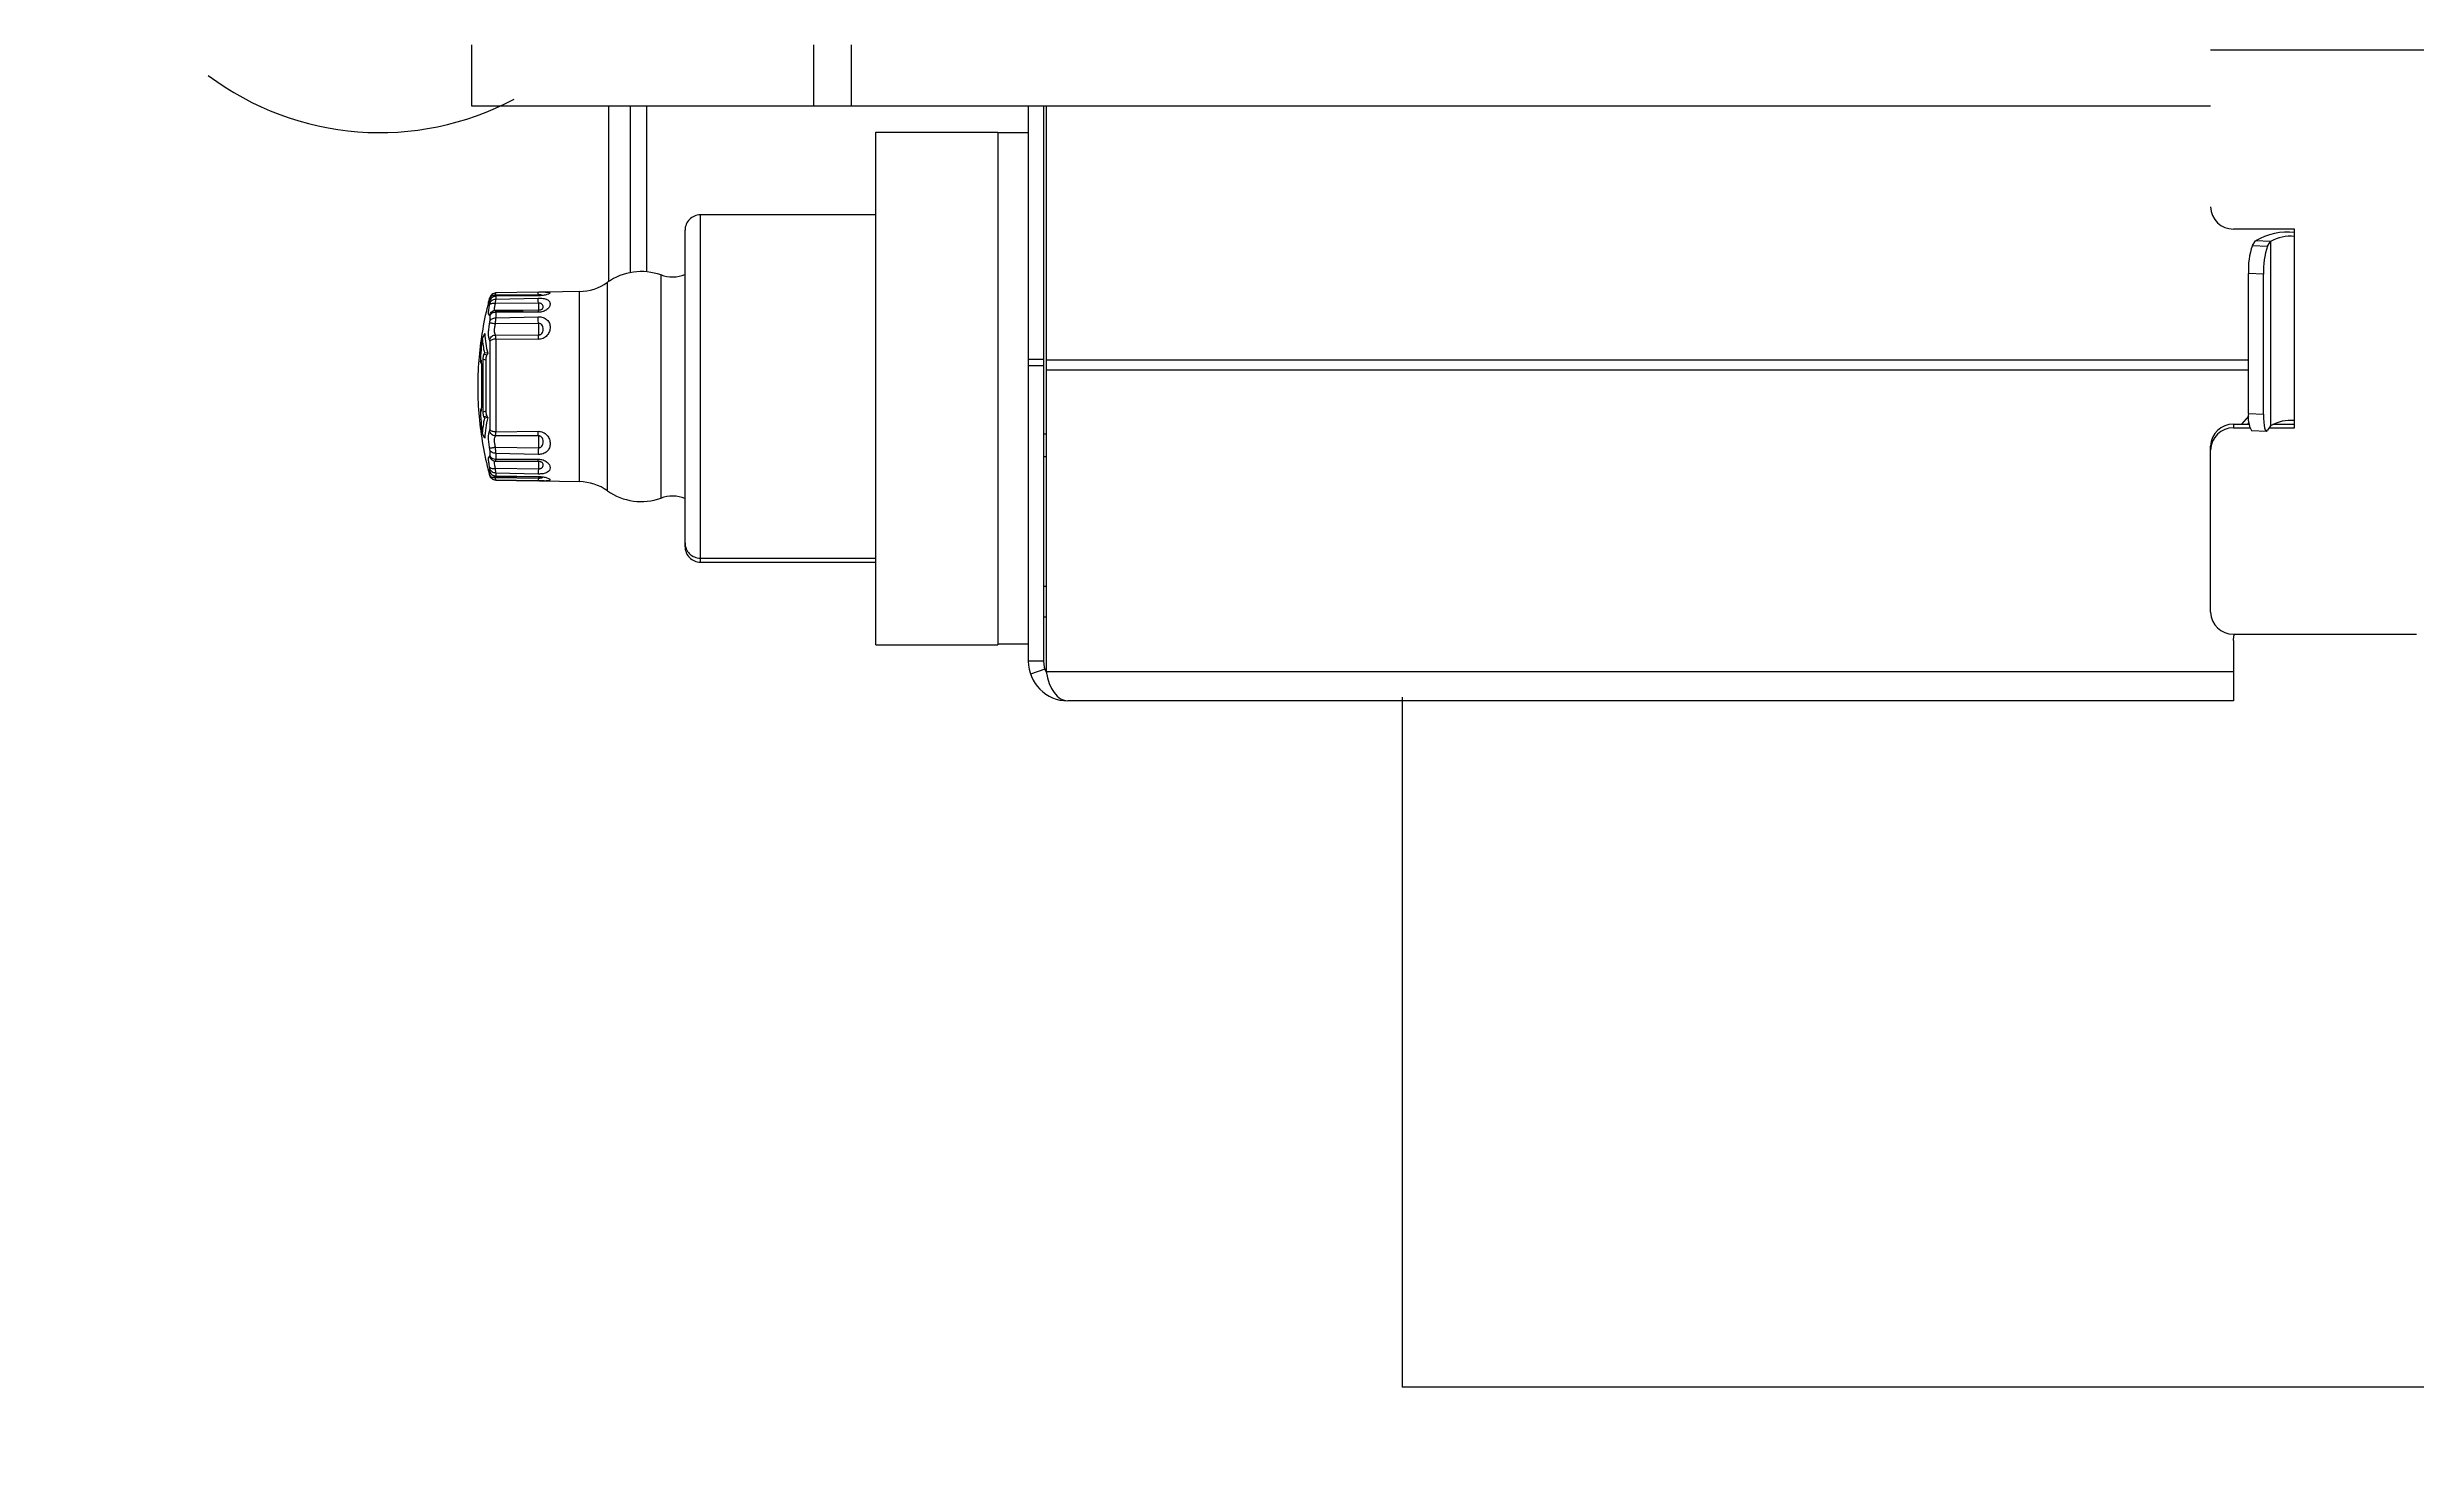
# Model space of a CAD drawing. Header units: inches. Extents: x -955375 to 106222, y -96450 to 64845.
# Drawn here: x 8851.3 to 9161.9, y 26731.9 to 26916.3 of the extents above; entities that cross this region are included whole.
import ezdxf

# ---------------------------------------------------------------- set-up
doc = ezdxf.new("R2010")
doc.units = ezdxf.units.IN
doc.header["$MEASUREMENT"] = 0
doc.linetypes.add('CONTINUA', pattern=[0])
doc.layers.add('ACHUTECH', color=24, linetype='Continuous', lineweight=18)
doc.layers.add('DIBUJO', color=2, linetype='Continuous')
doc.layers.add('P-EQUIPO NUEVO', color=134, linetype='Continuous')
doc.styles.get("Standard").update_dxf_attribs({"font": 'isocp2.shx'})
doc.dimstyles.new('SUPERPEQUEÑA', dxfattribs={"dimtxt": 0.1, "dimasz": 0.05, "dimexe": 0.1, "dimexo": 0.15, "dimgap": 0.05, "dimtad": 1, "dimzin": 0, "dimdsep": 46, "dimtxsty": 'Standard', "dimblk1": 'CRUZZ', "dimblk2": 'CRUZZ', "dimsah": 1, "dimcen": 0.03, "dimse1": 1, "dimse2": 1, "dimclrd": 109, "dimclre": 4, "dimclrt": 173, "dimadec": 0, "dimazin": 0, "dimtfac": 1, "dimtix": 1, "dimtmove": 1, "dimatfit": 3, "dimldrblk": 'CRUZZ', "dimfxl": 1, "dimtolj": 1, "dimtzin": 0, "dimlwd": -1, "dimarcsym": 0})

# ---------------------------------------------------------------- blocks, each defined once
blk = doc.blocks.new('CRUZ')
at = {"layer": 'DIBUJO', "color": 7, "lineweight": -3}
for p, q in [((-0.22, 0), (0.22, 0)), ((0, 0.22), (0, -0.22))]:
    blk.add_line(p, q, dxfattribs=at)
at = {"layer": 'DIBUJO', "color": 7, "lineweight": -3, "const_width": 0.05}
blk.add_lwpolyline([(-0.03, 0, 1), (0.03, 0, 1)], format="xyb", close=True, dxfattribs=at)
blk = doc.blocks.new('CRUZZ')
at = {"layer": 'DIBUJO', "color": 3, "xscale": 10, "yscale": 10, "zscale": 10}
blk.add_blockref('CRUZ', (0, 0), dxfattribs=at)
blk = doc.blocks.new('*D185')
at = {"layer": 'ACHUTECH', "color": 7, "ltscale": 500, "transparency": 16777216}
blk.add_line((5118.65, 54499.15), (5118.65, 25409.93), dxfattribs=at)
at = {"layer": 'Defpoints', "color": 0, "linetype": 'CONTINUA', "ltscale": 500, "transparency": 16777216}
for p in [(26169.23, 54499.2), (5118.65, 25409.88), (6592.24, 25409.88)]:
    blk.add_point(p, dxfattribs=at)
at = {"layer": 'ACHUTECH', "color": 7, "linetype": 'CONTINUA', "ltscale": 500, "transparency": 16777216, "xscale": 0.05, "yscale": 0.05, "zscale": 0.05}
for p, rotation in [((5118.65, 54499.2), 90), ((5118.65, 25409.88), 270)]:
    blk.add_blockref('CRUZZ', p, dxfattribs=dict(at, rotation=rotation))
at = {"layer": 'ACHUTECH', "color": 7, "linetype": 'CONTINUA', "lineweight": 13, "ltscale": 500, "transparency": 16777216, "insert": (5118.56, 39954.54), "char_height": 0.15, "attachment_point": 5, "rotation": 90}
blk.add_mtext('\\A1;29089.32', dxfattribs=at)
blk = doc.blocks.new('*D201')
at = {"layer": 'ACHUTECH', "color": 7, "ltscale": 500, "transparency": 16777216}
blk.add_line((4340.12, 59153.03), (4340.12, 15437.33), dxfattribs=at)
at = {"layer": 'Defpoints', "color": 0, "linetype": 'CONTINUA', "ltscale": 500, "transparency": 16777216}
for p in [(21639.15, 59153.08), (4340.12, 15437.28), (6285.39, 15437.28)]:
    blk.add_point(p, dxfattribs=at)
at = {"layer": 'ACHUTECH', "color": 7, "linetype": 'CONTINUA', "ltscale": 500, "transparency": 16777216, "xscale": 0.05, "yscale": 0.05, "zscale": 0.05}
for p, rotation in [((4340.12, 59153.08), 90), ((4340.12, 15437.28), 270)]:
    blk.add_blockref('CRUZZ', p, dxfattribs=dict(at, rotation=rotation))
at = {"layer": 'ACHUTECH', "color": 7, "linetype": 'CONTINUA', "lineweight": 13, "ltscale": 500, "transparency": 16777216, "insert": (4340.02, 37295.18), "char_height": 0.15, "attachment_point": 5, "rotation": 90}
blk.add_mtext('\\A1;43715.81', dxfattribs=at)
blk = doc.blocks.new('termoformadora 2')
for p, q in [((139977.17, -8712.86), (140246.17, -8712.86)), ((140246.17, -8803.36), (140246.17, -8712.86)), ((140137.17, -8810.78), (140137.17, -8802.86)), ((140137.17, -8802.86), (140289.97, -8802.86)), ((140292.82, -8806.72), (140137.17, -8806.72)), ((140292.82, -8880.86), (140292.82, -8806.72)), ((140293, -8807.02), (140294.89, -8806.37)), ((140293.17, -8880.86), (140293.17, -8808.06)), ((140293.17, -8808.06), (140295.17, -8808.06)), ((140295.17, -8880.86), (140295.17, -8808.06)), ((140137.11, -8811.34), (140137.05, -8811.59)), ((140137.17, -8810.78), (140137.11, -8811.34)), ((140295.17, -8810.28), (140299.17, -8810.28)), ((140299.17, -8877.43), (140299.17, -8810.19)), ((140315.17, -8810.19), (140299.17, -8810.19)), ((140315.17, -8810.19), (140315.17, -8877.43)), ((140137.17, -8811.59), (140113.17, -8811.59)), ((140140.17, -8814.49), (140140.17, -8836.26)), ((140293.17, -8813.86), (140292.82, -8813.86)), ((140292.82, -8817.86), (140293.17, -8817.86)), ((140338.17, -8821.05), (140315.17, -8821.05)), ((140338.17, -8821.57), (140315.17, -8821.57)), ((140338.17, -8866.57), (140338.17, -8821.05)), ((140340.17, -8823.05), (140340.17, -8864.57)), ((140340.18, -8829.39), (140340.17, -8829.4)), ((140340.18, -8858.74), (140340.18, -8829.39)), ((140343.32, -8858.7), (140343.32, -8829.44)), ((140350.34, -8830.4), (140350.34, -8857.74)), ((140359.25, -8831.69), (140354.02, -8831.6)), ((140354.02, -8831.6), (140354.02, -8856.53)), ((140359.39, -8832.24), (140359.39, -8832.07)), ((140365.01, -8832.13), (140359.39, -8832.07)), ((140359.41, -8831.7), (140359.55, -8831.7)), ((140365.02, -8832.29), (140359.41, -8832.23)), ((140359.41, -8832.23), (140359.41, -8832.28)), ((140364.99, -8832.34), (140359.41, -8832.28)), ((140359.41, -8832.6), (140364.99, -8832.73)), ((140364.99, -8831.79), (140359.55, -8831.7)), ((140359.55, -8831.7), (140364.99, -8831.79)), ((140364.99, -8832.73), (140364.99, -8832.34)), ((140365.01, -8832.13), (140365.07, -8832.29)), ((140365.71, -8832.77), (140365.78, -8832.93)), ((140365.75, -8833.27), (140365.75, -8832.9)), ((140292.82, -8834.86), (140293.17, -8834.86)), ((140359.39, -8834.28), (140359.39, -8833.27)), ((140365.01, -8833.35), (140359.39, -8833.27)), ((140359.39, -8837.61), (140359.39, -8836.05)), ((140365.01, -8836.13), (140359.39, -8836.05)), ((140365.02, -8834.3), (140359.4, -8834.28)), ((140364.99, -8834.55), (140359.41, -8834.55)), ((140359.41, -8835.17), (140364.99, -8835.31)), ((140364.99, -8835.31), (140364.99, -8834.55)), ((140365.75, -8835.73), (140365.75, -8835.01)), ((140132.51, -8838.64), (140129.17, -8838.64)), ((140129.17, -8838.64), (140129.17, -8864.72)), ((140132.01, -8839.15), (140129.17, -8839.15)), ((140132.32, -8838.92), (140132.72, -8838.33)), ((140132.32, -8863.07), (140132.32, -8838.92)), ((140132.82, -8838.23), (140132.72, -8838.33)), ((140132.92, -8838.26), (140132.82, -8838.23)), ((140134.83, -8838.32), (140132.86, -8838.23)), ((140133.01, -8838.39), (140132.92, -8838.26)), ((140133.09, -8838.64), (140133.01, -8838.39)), ((140133.16, -8838.98), (140133.09, -8838.64)), ((140133.2, -8839.41), (140133.16, -8838.98)), ((140137.17, -8838.64), (140135.04, -8838.64)), ((140137.17, -8839.15), (140135.14, -8839.15)), ((140135.29, -8839.15), (140135.15, -8839.29)), ((140135.21, -8840.17), (140136.11, -8839.15)), ((140137.17, -8839.15), (140137.17, -8838.64)), ((140293.17, -8837.86), (140292.82, -8837.86)), ((140359.39, -8837.61), (140365.01, -8837.59)), ((140364.99, -8838.15), (140359.41, -8838.2)), ((140364.99, -8850.3), (140364.99, -8838.15)), ((140365.75, -8850), (140365.75, -8838.43)), ((140366.41, -8837.29), (140366.75, -8837.94)), ((140133.23, -8839.91), (140133.2, -8839.41)), ((140133.24, -8840.46), (140133.23, -8839.91)), ((140133.24, -8840.46), (140133.24, -8858.81)), ((140135.21, -8840.55), (140133.24, -8840.46)), ((140135.21, -8840.55), (140135.21, -8858.9)), ((140366.03, -8839.99), (140366.47, -8839.93)), ((140366.17, -8840.22), (140366.54, -8840.06)), ((140366.66, -8840.72), (140366.29, -8840.87)), ((140366.29, -8847.53), (140366.29, -8840.87)), ((140366.66, -8847.66), (140366.66, -8840.72)), ((140366.84, -8841.28), (140367, -8841)), ((140366.84, -8847.1), (140366.84, -8841.27)), ((140366.85, -8841.05), (140366.95, -8840.89)), ((140135.21, -8846.2), (140292.82, -8846.2)), ((140292.82, -8847.55), (140135.21, -8847.55)), ((140293.17, -8846.77), (140295.17, -8846.77)), ((140293.17, -8847.6), (140295.17, -8847.6)), ((140366.03, -8848.43), (140366.47, -8848.47)), ((140366.17, -8848.18), (140366.54, -8848.33)), ((140366.29, -8847.53), (140366.66, -8847.66)), ((140366.84, -8847.05), (140367, -8847.34)), ((140366.85, -8847.29), (140366.95, -8847.46)), ((140365.01, -8850.84), (140359.39, -8850.82)), ((140359.39, -8852.35), (140359.39, -8850.82)), ((140359.41, -8850.25), (140364.99, -8850.3)), ((140366.41, -8851.02), (140366.75, -8850.38)), ((140359.39, -8852.35), (140365.01, -8852.27)), ((140359.39, -8855.01), (140359.39, -8854.06)), ((140359.4, -8854.06), (140365.02, -8854.04)), ((140364.99, -8853.07), (140359.41, -8853.22)), ((140359.41, -8853.82), (140364.99, -8853.81)), ((140365.01, -8854.05), (140361.4, -8854.05)), ((140364.99, -8853.81), (140364.99, -8853.07)), ((140365.12, -8854.03), (140365.01, -8854.05)), ((140365.75, -8853.34), (140365.75, -8852.64)), ((140350.17, -8857.85), (140350.17, -8880.86)), ((140354.02, -8856.53), (140358.47, -8856.46)), ((140359.39, -8855.01), (140365.01, -8854.94)), ((140359.39, -8856.08), (140359.39, -8855.98)), ((140359.39, -8856.08), (140365.01, -8856.03)), ((140364.99, -8855.54), (140359.41, -8855.67)), ((140359.41, -8855.96), (140364.99, -8855.9)), ((140359.41, -8856), (140365.02, -8855.94)), ((140359.41, -8856), (140359.41, -8855.96)), ((140359.41, -8856.43), (140365.03, -8856.34)), ((140364.99, -8855.9), (140364.99, -8855.54)), ((140365.78, -8855.3), (140365.71, -8855.45)), ((140365.75, -8855.33), (140365.75, -8854.99)), ((140133.24, -8858.81), (140135.21, -8858.9)), ((140340.17, -8858.74), (140340.18, -8858.74)), ((140345.22, -8880.86), (140345.22, -8859.11)), ((140347.34, -8880.86), (140347.34, -8859.01)), ((140132.72, -8862.48), (140132.32, -8863.07)), ((140132.32, -8863.07), (140134.29, -8863.16)), ((140134.69, -8862.57), (140132.72, -8862.48)), ((140134.69, -8862.57), (140134.29, -8863.16)), ((140129.17, -8864.72), (140137.17, -8864.72)), ((140315.17, -8866.57), (140338.17, -8866.57)), ((140295.17, -8877.34), (140299.17, -8877.34)), ((140315.17, -8877.43), (140299.17, -8877.43)), ((140368.17, -8880.86), (140140.17, -8880.86)), ((140318.38, -8888.86), (140318.38, -8880.86)), ((140323.28, -8880.86), (140323.28, -8888.86)), ((140368.17, -8888.86), (140368.17, -8880.86)), ((140140.17, -8888.2), (140110.17, -8888.2))]:
    blk.add_line(p, q)
for centre, radius, start, end in [((140289.97, -8808.06), 5.2, 0, 90), ((140289.97, -8808.06), 3.2, 0, 28.2371), ((140137.22, -8814.54), 2.95, 1.0108, 90.9753), ((140338.17, -8823.05), 2, 0.0026, 90.003), ((140338.17, -8823.57), 2, 0.0017, 90.0047), ((140341.81, -8825.2), 4.5, 248.75, 289.5869), ((140345.9, -8836.69), 7.7, 54.8272, 109.5869), ((140354.14, -8825), 6.6, 234.8272, 269), ((140137.22, -8835.69), 2.95, 269.0246, 358.9898), ((140137.22, -8836.2), 2.95, 269.0246, 358.9898), ((140129.74, -8834.65), 4.98, 263.3714, 301.1347), ((140131.56, -8840.03), 3.69, 351.8914, 27.6393), ((140352.39, -8836.69), 14.04, 346.3962, 357.5591), ((140352.64, -8836.93), 14.15, 347.756, 355.9302), ((140324.94, -8842.83), 42.1, 2.4923, 6.6729), ((140356.98, -8845.54), 10.61, 30.0778, 31.5434), ((140357.5, -8845.11), 10.35, 29.1754, 29.9885), ((140358.29, -8844.69), 9.46, 22.9564, 23.7014), ((140356.14, -8842.74), 11.41, 330.0448, 331.4743), ((140353.54, -8851.59), 12.89, 2.5574, 14.2028), ((140357, -8843.34), 10.77, 331.539, 332.359), ((140353.8, -8851.35), 12.99, 4.2569, 12.784), ((140325.41, -8845.52), 41.63, 353.2902, 357.4939), ((140357.52, -8843.57), 10.2, 337.5982, 338.3276), ((140345.9, -8851.44), 7.7, 250.4131, 305.1728), ((140354.14, -8863.13), 6.6, 91, 125.1728), ((140123.76, -8859.33), 9.5, 340.6719, 3.1373), ((140125.73, -8859.42), 9.5, 340.6717, 3.1374), ((140341.81, -8862.94), 4.5, 70.4131, 111.25), ((140129.74, -8858.8), 4.98, 263.3714, 301.1347), ((140130.1, -8856.23), 8.1, 263.371, 301.1351), ((140137.22, -8867.67), 2.95, 1.0108, 90.9753), ((140338.17, -8864.57), 2, 270, 0), ((140380.17, -8914.86), 37.5, 53.1301, 117.9931)]:
    blk.add_arc(centre, radius, start, end)
blk.add_ellipse((140289.97, -8808.06), major_axis=(0, 5.2), ratio=0.566704, start_param=4.974188, end_param=6.283185)
for points, knots in [([(140359.41, -8832.28), (140359.31, -8832.28), (140359.09, -8832.27), (140358.77, -8832.23), (140358.5, -8832.17), (140358.18, -8832.08), (140357.92, -8831.94), (140357.82, -8831.81), (140357.92, -8831.72), (140358.18, -8831.69), (140358.5, -8831.68), (140358.78, -8831.69), (140359.09, -8831.69), (140359.31, -8831.69), (140359.41, -8831.7)], [0, 0, 0, 0, 0.059505, 0.119582, 0.179356, 0.24097, 0.369057, 0.499537, 0.631372, 0.757878, 0.820633, 0.881417, 0.940949, 1, 1, 1, 1]), ([(140359.41, -8834.55), (140359.31, -8834.54), (140359.09, -8834.53), (140358.78, -8834.45), (140358.49, -8834.33), (140358.18, -8834.12), (140357.92, -8833.8), (140357.82, -8833.42), (140357.92, -8833.07), (140358.18, -8832.84), (140358.5, -8832.71), (140358.78, -8832.64), (140359.09, -8832.6), (140359.31, -8832.6), (140359.41, -8832.6)], [0, 0, 0, 0, 0.059199, 0.119281, 0.179714, 0.242692, 0.370044, 0.500248, 0.63044, 0.75782, 0.820765, 0.881136, 0.940929, 1, 1, 1, 1]), ([(140359.41, -8832.23), (140359.34, -8832.23), (140359.21, -8832.23), (140359.05, -8832.22), (140358.92, -8832.21), (140358.81, -8832.21), (140358.79, -8832.22), (140358.78, -8832.23)], [0, 0, 0, 0, 0.190109, 0.373978, 0.552218, 0.728317, 1, 1, 1, 1]), ([(140359.39, -8832.07), (140359.35, -8832.07), (140359.26, -8832.07), (140359.14, -8832.08), (140359.02, -8832.09), (140358.89, -8832.12), (140358.81, -8832.18), (140358.79, -8832.21), (140358.79, -8832.22)], [0, 0, 0, 0, 0.1179, 0.238752, 0.365836, 0.502733, 0.815527, 1, 1, 1, 1]), ([(140359.39, -8832.07), (140359.4, -8831.95), (140359.41, -8831.74), (140359.41, -8831.71), (140359.41, -8831.7)], [0, 0, 0, 0, 0.559227, 1, 1, 1, 1]), ([(140359.39, -8833.27), (140359.4, -8833.11), (140359.41, -8832.82), (140359.41, -8832.67), (140359.41, -8832.6)], [0, 0, 0, 0, 0.559236, 1, 1, 1, 1]), ([(140364.99, -8831.79), (140365.08, -8831.8), (140365.25, -8831.82), (140365.48, -8831.95), (140365.66, -8832.14), (140365.72, -8832.3), (140365.75, -8832.38)], [0, 0, 0, 0, 0.250003, 0.500005, 0.750006, 1, 1, 1, 1]), ([(140364.99, -8831.79), (140364.99, -8831.8), (140364.99, -8831.81), (140364.99, -8831.88), (140365, -8831.98), (140365.01, -8832.08), (140365.01, -8832.13)], [0, 0, 0, 0, 0.250851, 0.502147, 0.752452, 1, 1, 1, 1]), ([(140365.72, -8832.77), (140365.68, -8832.7), (140365.6, -8832.57), (140365.42, -8832.42), (140365.21, -8832.32), (140365.07, -8832.3), (140364.99, -8832.29)], [0, 0, 0, 0, 0.246028, 0.493637, 0.745067, 1, 1, 1, 1]), ([(140364.99, -8832.29), (140364.99, -8832.29), (140364.99, -8832.29), (140364.99, -8832.32), (140364.99, -8832.34)], [0, 0, 0, 0, 0.438822, 1, 1, 1, 1]), ([(140365.75, -8832.9), (140365.72, -8832.83), (140365.66, -8832.67), (140365.48, -8832.49), (140365.25, -8832.37), (140365.08, -8832.35), (140364.99, -8832.34)], [0, 0, 0, 0, 0.249998, 0.5, 0.749996, 1, 1, 1, 1]), ([(140364.99, -8832.73), (140364.99, -8832.76), (140364.99, -8832.83), (140364.99, -8832.98), (140365, -8833.15), (140365.01, -8833.28), (140365.01, -8833.35)], [0, 0, 0, 0, 0.250855, 0.502145, 0.752468, 1, 1, 1, 1]), ([(140364.99, -8832.73), (140365.08, -8832.74), (140365.25, -8832.76), (140365.48, -8832.87), (140365.66, -8833.05), (140365.72, -8833.2), (140365.75, -8833.27)], [0, 0, 0, 0, 0.249998, 0.499994, 0.749997, 1, 1, 1, 1]), ([(140365.78, -8832.49), (140365.75, -8832.43), (140365.69, -8832.29), (140365.48, -8832.17), (140365.25, -8832.12), (140365.09, -8832.12), (140365.01, -8832.13)], [0, 0, 0, 0, 0.279835, 0.559323, 0.779628, 1, 1, 1, 1]), ([(140365.75, -8832.38), (140365.75, -8832.39), (140365.75, -8832.4), (140365.77, -8832.46), (140365.78, -8832.49)], [0, 0, 0, 0, 0.499593, 1, 1, 1, 1]), ([(140365.78, -8832.93), (140365.77, -8832.91), (140365.75, -8832.87), (140365.75, -8832.89), (140365.75, -8832.9)], [0, 0, 0, 0, 0.500403, 1, 1, 1, 1]), ([(140365.76, -8855.67), (140365.81, -8855.49), (140366.22, -8854.16), (140366.72, -8851.59), (140367.23, -8847.96), (140367.39, -8844.28), (140367.26, -8840.56), (140366.78, -8836.85), (140366.3, -8834.26), (140365.89, -8832.93), (140365.85, -8832.81)], [0, 0, 0, 0, 0.023586, 0.180659, 0.338858, 0.49818, 0.658643, 0.820277, 0.983134, 1, 1, 1, 1]), ([(140365.78, -8832.49), (140365.82, -8832.65), (140365.9, -8832.96), (140365.93, -8833.18), (140365.9, -8833.19), (140365.82, -8833.01), (140365.78, -8832.93)], [0, 0, 0, 0, 0.249544, 0.499237, 0.749945, 1, 1, 1, 1]), ([(140359.41, -8838.2), (140359.31, -8838.19), (140359.09, -8838.18), (140358.78, -8838.07), (140358.49, -8837.91), (140358.18, -8837.62), (140357.92, -8837.15), (140357.82, -8836.57), (140357.92, -8836.02), (140358.18, -8835.62), (140358.5, -8835.38), (140358.78, -8835.26), (140359.09, -8835.18), (140359.31, -8835.17), (140359.41, -8835.17)], [0, 0, 0, 0, 0.059198, 0.119282, 0.179714, 0.24269, 0.370045, 0.500251, 0.630441, 0.75782, 0.820765, 0.881136, 0.940929, 1, 1, 1, 1]), ([(140359.39, -8833.27), (140359.35, -8833.27), (140359.26, -8833.28), (140359.14, -8833.3), (140359.02, -8833.35), (140358.89, -8833.44), (140358.79, -8833.6), (140358.75, -8833.81), (140358.79, -8833.93), (140358.81, -8833.99)], [0, 0, 0, 0, 0.07742, 0.156745, 0.239976, 0.329632, 0.53522, 0.773392, 1, 1, 1, 1]), ([(140359.39, -8836.05), (140359.35, -8836.05), (140359.26, -8836.05), (140359.14, -8836.09), (140359.02, -8836.16), (140358.89, -8836.3), (140358.79, -8836.54), (140358.76, -8836.85), (140358.79, -8837.15), (140358.89, -8837.36), (140359.02, -8837.49), (140359.14, -8837.56), (140359.26, -8837.6), (140359.35, -8837.61), (140359.39, -8837.61)], [0, 0, 0, 0, 0.050035, 0.101303, 0.15509, 0.213034, 0.345893, 0.499819, 0.653638, 0.786436, 0.844425, 0.898348, 0.94984, 1, 1, 1, 1]), ([(140358.81, -8833.99), (140358.81, -8833.99), (140358.82, -8834.05), (140358.88, -8834.1), (140358.93, -8834.15)], [0, 0, 0, 0, 0.052539, 1, 1, 1, 1]), ([(140359.4, -8834.28), (140359.35, -8834.28), (140359.24, -8834.27), (140359.11, -8834.23), (140359.01, -8834.2), (140358.98, -8834.17), (140358.96, -8834.16)], [0, 0, 0, 0, 0.258378, 0.508472, 0.754032, 1, 1, 1, 1]), ([(140359.39, -8834.28), (140359.4, -8834.28), (140359.41, -8834.28), (140359.41, -8834.47), (140359.41, -8834.55)], [0, 0, 0, 0, 0.559232, 1, 1, 1, 1]), ([(140359.39, -8836.05), (140359.4, -8835.86), (140359.41, -8835.53), (140359.41, -8835.28), (140359.41, -8835.17)], [0, 0, 0, 0, 0.559223, 1, 1, 1, 1]), ([(140365.01, -8834.29), (140365.01, -8834.29), (140365, -8834.28), (140364.99, -8834.34), (140364.99, -8834.42), (140364.99, -8834.51), (140364.99, -8834.55)], [0, 0, 0, 0, 0.247542, 0.497849, 0.749156, 1, 1, 1, 1]), ([(140365.75, -8835.01), (140365.72, -8834.95), (140365.66, -8834.82), (140365.48, -8834.68), (140365.25, -8834.58), (140365.08, -8834.56), (140364.99, -8834.55)], [0, 0, 0, 0, 0.249997, 0.499998, 0.749996, 1, 1, 1, 1]), ([(140364.99, -8835.31), (140364.99, -8835.37), (140364.99, -8835.48), (140364.99, -8835.69), (140365, -8835.9), (140365.01, -8836.05), (140365.01, -8836.13)], [0, 0, 0, 0, 0.250838, 0.502147, 0.752458, 1, 1, 1, 1]), ([(140364.99, -8835.31), (140365.08, -8835.32), (140365.25, -8835.33), (140365.48, -8835.43), (140365.66, -8835.56), (140365.72, -8835.67), (140365.75, -8835.73)], [0, 0, 0, 0, 0.249998, 0.5, 0.749989, 1, 1, 1, 1]), ([(140365.29, -8834.34), (140365.24, -8834.32), (140365.15, -8834.29), (140365.05, -8834.3), (140365, -8834.3)], [0, 0, 0, 0, 0.495907, 1, 1, 1, 1]), ([(140365.78, -8833.48), (140365.75, -8833.45), (140365.69, -8833.38), (140365.48, -8833.33), (140365.25, -8833.32), (140365.09, -8833.34), (140365.01, -8833.35)], [0, 0, 0, 0, 0.279844, 0.559316, 0.779625, 1, 1, 1, 1]), ([(140365.01, -8833.35), (140365.05, -8833.49), (140365.13, -8833.77), (140365.16, -8834.08), (140365.13, -8834.26), (140365.07, -8834.27), (140365.05, -8834.27)], [0, 0, 0, 0, 0.285762, 0.556012, 0.829727, 1, 1, 1, 1]), ([(140365.78, -8836.01), (140365.75, -8836.01), (140365.69, -8836.01), (140365.48, -8836.04), (140365.25, -8836.08), (140365.09, -8836.11), (140365.01, -8836.13)], [0, 0, 0, 0, 0.279846, 0.559324, 0.779624, 1, 1, 1, 1]), ([(140365.01, -8836.13), (140365.05, -8836.29), (140365.13, -8836.61), (140365.16, -8837.05), (140365.13, -8837.4), (140365.05, -8837.52), (140365.01, -8837.59)], [0, 0, 0, 0, 0.256517, 0.499112, 0.744801, 1, 1, 1, 1]), ([(140365.3, -8834.34), (140365.39, -8834.39), (140365.55, -8834.47), (140365.71, -8834.69), (140365.76, -8834.84), (140365.78, -8834.92)], [0, 0, 0, 0, 0.388067, 0.693979, 1, 1, 1, 1]), ([(140365.75, -8833.27), (140365.75, -8833.3), (140365.75, -8833.35), (140365.77, -8833.44), (140365.78, -8833.48)], [0, 0, 0, 0, 0.499626, 1, 1, 1, 1]), ([(140365.78, -8834.92), (140365.77, -8834.92), (140365.75, -8834.92), (140365.75, -8834.98), (140365.75, -8835.01)], [0, 0, 0, 0, 0.500392, 1, 1, 1, 1]), ([(140365.75, -8835.73), (140365.75, -8835.77), (140365.75, -8835.85), (140365.77, -8835.96), (140365.78, -8836.01)], [0, 0, 0, 0, 0.499577, 1, 1, 1, 1]), ([(140365.78, -8833.48), (140365.82, -8833.7), (140365.9, -8834.13), (140365.93, -8834.61), (140365.9, -8834.9), (140365.82, -8834.91), (140365.78, -8834.92)], [0, 0, 0, 0, 0.249548, 0.499237, 0.749945, 1, 1, 1, 1]), ([(140365.78, -8836.01), (140365.82, -8836.25), (140365.9, -8836.75), (140365.93, -8837.41), (140365.9, -8837.95), (140365.82, -8838.15), (140365.78, -8838.24)], [0, 0, 0, 0, 0.249541, 0.499233, 0.749942, 1, 1, 1, 1]), ([(140359.39, -8837.61), (140359.4, -8837.68), (140359.41, -8837.81), (140359.41, -8838.08), (140359.41, -8838.2)], [0, 0, 0, 0, 0.559245, 1, 1, 1, 1]), ([(140365.01, -8837.59), (140365.01, -8837.62), (140365, -8837.67), (140364.99, -8837.8), (140364.99, -8837.96), (140364.99, -8838.09), (140364.99, -8838.15)], [0, 0, 0, 0, 0.247552, 0.497845, 0.749172, 1, 1, 1, 1]), ([(140365.75, -8838.43), (140365.72, -8838.4), (140365.66, -8838.32), (140365.48, -8838.23), (140365.25, -8838.17), (140365.08, -8838.16), (140364.99, -8838.15)], [0, 0, 0, 0, 0.249993, 0.499998, 0.749995, 1, 1, 1, 1]), ([(140365.01, -8837.59), (140365.11, -8837.6), (140365.31, -8837.64), (140365.55, -8837.81), (140365.71, -8838.02), (140365.76, -8838.17), (140365.78, -8838.24)], [0, 0, 0, 0, 0.279845, 0.559325, 0.779633, 1, 1, 1, 1]), ([(140365.78, -8838.24), (140365.77, -8838.26), (140365.75, -8838.31), (140365.75, -8838.39), (140365.75, -8838.43)], [0, 0, 0, 0, 0.500422, 1, 1, 1, 1]), ([(140366.29, -8840.87), (140366.29, -8840.8), (140366.28, -8840.69), (140366.26, -8840.53), (140366.23, -8840.39), (140366.2, -8840.29), (140366.18, -8840.24), (140366.17, -8840.22)], [0, 0, 0, 0, 0.237119, 0.423872, 0.610505, 0.85544, 1, 1, 1, 1]), ([(140366.66, -8840.72), (140366.66, -8840.66), (140366.66, -8840.55), (140366.64, -8840.39), (140366.61, -8840.24), (140366.58, -8840.13), (140366.55, -8840.08), (140366.54, -8840.06)], [0, 0, 0, 0, 0.230648, 0.413572, 0.596431, 0.830797, 1, 1, 1, 1]), ([(140366.95, -8840.89), (140366.94, -8840.86), (140366.92, -8840.82), (140366.88, -8840.83), (140366.86, -8840.91), (140366.85, -8841.05), (140366.84, -8841.18), (140366.84, -8841.27)], [0, 0, 0, 0, 0.194086, 0.389575, 0.56439, 0.726495, 1, 1, 1, 1]), ([(140366.17, -8848.18), (140366.18, -8848.15), (140366.21, -8848.09), (140366.25, -8847.94), (140366.28, -8847.78), (140366.29, -8847.64), (140366.29, -8847.56), (140366.29, -8847.53)], [0, 0, 0, 0, 0.259887, 0.476458, 0.694467, 0.881829, 1, 1, 1, 1]), ([(140366.54, -8848.33), (140366.56, -8848.3), (140366.58, -8848.24), (140366.62, -8848.09), (140366.65, -8847.93), (140366.66, -8847.78), (140366.66, -8847.7), (140366.66, -8847.66)], [0, 0, 0, 0, 0.257036, 0.469699, 0.683815, 0.86726, 1, 1, 1, 1]), ([(140366.84, -8847.1), (140366.84, -8847.17), (140366.85, -8847.31), (140366.86, -8847.44), (140366.88, -8847.52), (140366.91, -8847.53), (140366.94, -8847.49), (140366.95, -8847.46), (140366.95, -8847.46)], [0, 0, 0, 0, 0.245998, 0.438016, 0.600472, 0.762908, 0.96906, 1, 1, 1, 1]), ([(140359.41, -8853.22), (140359.3, -8853.21), (140359.08, -8853.21), (140358.77, -8853.13), (140358.49, -8853.01), (140358.18, -8852.77), (140357.92, -8852.39), (140357.82, -8851.85), (140357.92, -8851.28), (140358.18, -8850.83), (140358.5, -8850.54), (140358.78, -8850.38), (140359.09, -8850.27), (140359.31, -8850.26), (140359.41, -8850.25)], [0, 0, 0, 0, 0.059608, 0.119832, 0.179414, 0.242213, 0.369892, 0.500201, 0.630438, 0.757693, 0.820639, 0.881168, 0.940967, 1, 1, 1, 1]), ([(140359.39, -8850.82), (140359.35, -8850.82), (140359.26, -8850.83), (140359.14, -8850.87), (140359.02, -8850.94), (140358.89, -8851.06), (140358.79, -8851.27), (140358.76, -8851.56), (140358.79, -8851.87), (140358.89, -8852.1), (140359.02, -8852.24), (140359.13, -8852.31), (140359.26, -8852.35), (140359.35, -8852.35), (140359.39, -8852.35)], [0, 0, 0, 0, 0.05001, 0.101272, 0.155175, 0.213247, 0.345918, 0.50014, 0.653639, 0.786245, 0.844293, 0.898051, 0.94963, 1, 1, 1, 1]), ([(140359.39, -8850.82), (140359.4, -8850.76), (140359.41, -8850.64), (140359.41, -8850.37), (140359.41, -8850.25)], [0, 0, 0, 0, 0.559235, 1, 1, 1, 1]), ([(140364.99, -8850.3), (140365.08, -8850.29), (140365.25, -8850.28), (140365.48, -8850.22), (140365.66, -8850.12), (140365.72, -8850.04), (140365.75, -8850)], [0, 0, 0, 0, 0.250003, 0.500007, 0.749998, 1, 1, 1, 1]), ([(140364.99, -8850.3), (140364.99, -8850.36), (140364.99, -8850.49), (140364.99, -8850.64), (140365, -8850.77), (140365.01, -8850.82), (140365.01, -8850.84)], [0, 0, 0, 0, 0.250855, 0.502152, 0.752449, 1, 1, 1, 1]), ([(140365.78, -8850.19), (140365.75, -8850.28), (140365.69, -8850.47), (140365.48, -8850.68), (140365.25, -8850.81), (140365.09, -8850.83), (140365.01, -8850.84)], [0, 0, 0, 0, 0.279843, 0.559311, 0.779623, 1, 1, 1, 1]), ([(140365.01, -8850.84), (140365.05, -8850.9), (140365.13, -8851.02), (140365.16, -8851.36), (140365.13, -8851.79), (140365.05, -8852.11), (140365.01, -8852.27)], [0, 0, 0, 0, 0.256512, 0.499107, 0.744795, 1, 1, 1, 1]), ([(140365.75, -8850), (140365.75, -8850.04), (140365.75, -8850.13), (140365.77, -8850.17), (140365.78, -8850.19)], [0, 0, 0, 0, 0.499549, 1, 1, 1, 1]), ([(140365.78, -8850.19), (140365.82, -8850.27), (140365.9, -8850.45), (140365.93, -8850.98), (140365.9, -8851.63), (140365.82, -8852.12), (140365.78, -8852.37)], [0, 0, 0, 0, 0.249545, 0.499234, 0.749948, 1, 1, 1, 1]), ([(140359.41, -8855.67), (140359.31, -8855.67), (140359.09, -8855.67), (140358.78, -8855.63), (140358.49, -8855.57), (140358.18, -8855.45), (140357.92, -8855.23), (140357.82, -8854.9), (140357.92, -8854.53), (140358.18, -8854.23), (140358.49, -8854.02), (140358.77, -8853.91), (140359.08, -8853.83), (140359.3, -8853.82), (140359.41, -8853.82)], [0, 0, 0, 0, 0.059161, 0.119231, 0.179834, 0.242811, 0.369977, 0.500147, 0.630384, 0.757985, 0.820734, 0.880251, 0.940376, 1, 1, 1, 1]), ([(140358.93, -8854.19), (140358.89, -8854.23), (140358.78, -8854.33), (140358.76, -8854.5), (140358.79, -8854.7), (140358.89, -8854.86), (140359.02, -8854.94), (140359.14, -8854.99), (140359.26, -8855.01), (140359.35, -8855.01), (140359.39, -8855.01)], [0, 0, 0, 0, 0.165853, 0.361707, 0.558341, 0.727473, 0.801542, 0.87042, 0.936077, 1, 1, 1, 1]), ([(140358.93, -8854.19), (140358.95, -8854.18), (140358.98, -8854.16), (140359.08, -8854.12), (140359.22, -8854.08), (140359.34, -8854.07), (140359.4, -8854.06)], [0, 0, 0, 0, 0.248561, 0.493138, 0.741659, 1, 1, 1, 1]), ([(140359.39, -8852.35), (140359.4, -8852.53), (140359.41, -8852.86), (140359.41, -8853.11), (140359.41, -8853.22)], [0, 0, 0, 0, 0.559226, 1, 1, 1, 1]), ([(140359.39, -8854.06), (140359.4, -8854.06), (140359.41, -8854.07), (140359.41, -8853.89), (140359.41, -8853.82)], [0, 0, 0, 0, 0.559229, 1, 1, 1, 1]), ([(140365.01, -8852.27), (140365.01, -8852.35), (140365, -8852.49), (140364.99, -8852.71), (140364.99, -8852.91), (140364.99, -8853.02), (140364.99, -8853.07)], [0, 0, 0, 0, 0.247549, 0.497837, 0.749149, 1, 1, 1, 1]), ([(140365.75, -8852.64), (140365.72, -8852.7), (140365.66, -8852.82), (140365.48, -8852.96), (140365.25, -8853.05), (140365.08, -8853.06), (140364.99, -8853.07)], [0, 0, 0, 0, 0.250007, 0.499993, 0.749994, 1, 1, 1, 1]), ([(140364.99, -8853.81), (140365.08, -8853.8), (140365.25, -8853.78), (140365.48, -8853.68), (140365.66, -8853.53), (140365.72, -8853.4), (140365.75, -8853.34)], [0, 0, 0, 0, 0.25, 0.499997, 0.749989, 1, 1, 1, 1]), ([(140364.99, -8853.81), (140364.99, -8853.85), (140364.99, -8853.93), (140364.99, -8854.01), (140365, -8854.06), (140365.01, -8854.05), (140365.01, -8854.05)], [0, 0, 0, 0, 0.250848, 0.502158, 0.752458, 1, 1, 1, 1]), ([(140365, -8854.04), (140365.07, -8854.04), (140365.2, -8854.04), (140365.33, -8853.98), (140365.4, -8853.95)], [0, 0, 0, 0, 0.503212, 1, 1, 1, 1]), ([(140365.01, -8852.27), (140365.11, -8852.29), (140365.31, -8852.32), (140365.55, -8852.36), (140365.71, -8852.37), (140365.76, -8852.37), (140365.78, -8852.37)], [0, 0, 0, 0, 0.279842, 0.559321, 0.779627, 1, 1, 1, 1]), ([(140365.01, -8854.05), (140365.05, -8854.05), (140365.13, -8854.04), (140365.16, -8854.22), (140365.13, -8854.52), (140365.05, -8854.8), (140365.01, -8854.94)], [0, 0, 0, 0, 0.256518, 0.499104, 0.744802, 1, 1, 1, 1]), ([(140365.01, -8854.94), (140365.11, -8854.95), (140365.31, -8854.98), (140365.55, -8854.94), (140365.71, -8854.88), (140365.76, -8854.82), (140365.78, -8854.79)], [0, 0, 0, 0, 0.279837, 0.559315, 0.779626, 1, 1, 1, 1]), ([(140365.78, -8853.42), (140365.75, -8853.52), (140365.69, -8853.71), (140365.48, -8853.92), (140365.32, -8853.98), (140365.25, -8854.01)], [0, 0, 0, 0, 0.362725, 0.724967, 1, 1, 1, 1]), ([(140365.78, -8852.37), (140365.77, -8852.42), (140365.75, -8852.52), (140365.75, -8852.6), (140365.75, -8852.64)], [0, 0, 0, 0, 0.500367, 1, 1, 1, 1]), ([(140365.75, -8853.34), (140365.75, -8853.37), (140365.75, -8853.42), (140365.77, -8853.42), (140365.78, -8853.42)], [0, 0, 0, 0, 0.499598, 1, 1, 1, 1]), ([(140365.78, -8854.79), (140365.77, -8854.83), (140365.75, -8854.92), (140365.75, -8854.97), (140365.75, -8854.99)], [0, 0, 0, 0, 0.500408, 1, 1, 1, 1]), ([(140365.78, -8853.42), (140365.82, -8853.42), (140365.9, -8853.41), (140365.93, -8853.69), (140365.9, -8854.15), (140365.82, -8854.58), (140365.78, -8854.79)], [0, 0, 0, 0, 0.249545, 0.499238, 0.749948, 1, 1, 1, 1]), ([(140358.47, -8856.46), (140358.4, -8856.46), (140358.17, -8856.46), (140357.92, -8856.44), (140357.82, -8856.38), (140357.92, -8856.27), (140358.18, -8856.15), (140358.5, -8856.06), (140358.78, -8856.01), (140359.09, -8855.97), (140359.31, -8855.96), (140359.41, -8855.96)], [0, 0, 0, 0, 0.06659, 0.223858, 0.384368, 0.544788, 0.701533, 0.77907, 0.853627, 0.927286, 1, 1, 1, 1]), ([(140358.45, -8856.46), (140358.53, -8856.45), (140358.68, -8856.45), (140358.94, -8856.44), (140359.18, -8856.43), (140359.34, -8856.42), (140359.41, -8856.41)], [0, 0, 0, 0, 0.268355, 0.524616, 0.768957, 1, 1, 1, 1]), ([(140358.8, -8856), (140358.81, -8856.01), (140358.82, -8856.01), (140358.91, -8856.01), (140359.03, -8856.01), (140359.2, -8856), (140359.34, -8856), (140359.41, -8856)], [0, 0, 0, 0, 0.084198, 0.306558, 0.531507, 0.761674, 1, 1, 1, 1]), ([(140358.86, -8856.01), (140358.88, -8856.02), (140358.92, -8856.04), (140359.02, -8856.07), (140359.13, -8856.08), (140359.26, -8856.09), (140359.35, -8856.08), (140359.39, -8856.08)], [0, 0, 0, 0, 0.266337, 0.465573, 0.65008, 0.827117, 1, 1, 1, 1]), ([(140359.39, -8855.01), (140359.4, -8855.17), (140359.41, -8855.46), (140359.41, -8855.61), (140359.41, -8855.67)], [0, 0, 0, 0, 0.559249, 1, 1, 1, 1]), ([(140359.39, -8856.08), (140359.4, -8856.2), (140359.41, -8856.4), (140359.41, -8856.42), (140359.41, -8856.43)], [0, 0, 0, 0, 0.559232, 1, 1, 1, 1]), ([(140365.01, -8854.94), (140365.01, -8855.01), (140365, -8855.14), (140364.99, -8855.31), (140364.99, -8855.45), (140364.99, -8855.51), (140364.99, -8855.54)], [0, 0, 0, 0, 0.24753, 0.497832, 0.749147, 1, 1, 1, 1]), ([(140365.75, -8854.99), (140365.72, -8855.07), (140365.66, -8855.22), (140365.48, -8855.39), (140365.25, -8855.51), (140365.08, -8855.53), (140364.99, -8855.54)], [0, 0, 0, 0, 0.249987, 0.499992, 0.749997, 1, 1, 1, 1]), ([(140364.99, -8855.9), (140365.08, -8855.89), (140365.25, -8855.87), (140365.48, -8855.74), (140365.66, -8855.56), (140365.72, -8855.41), (140365.75, -8855.33)], [0, 0, 0, 0, 0.250005, 0.500005, 0.750012, 1, 1, 1, 1]), ([(140364.99, -8855.94), (140365.07, -8855.93), (140365.21, -8855.91), (140365.42, -8855.8), (140365.6, -8855.65), (140365.68, -8855.51), (140365.72, -8855.45)], [0, 0, 0, 0, 0.25555, 0.507139, 0.754497, 1, 1, 1, 1]), ([(140364.99, -8856.32), (140365.08, -8856.3), (140365.25, -8856.28), (140365.48, -8856.14), (140365.67, -8855.94), (140365.73, -8855.78), (140365.76, -8855.71)], [0, 0, 0, 0, 0.251966, 0.502222, 0.751052, 1, 1, 1, 1]), ([(140364.99, -8855.9), (140364.99, -8855.91), (140364.99, -8855.94), (140364.99, -8855.93), (140364.99, -8855.93)], [0, 0, 0, 0, 0.587305, 1, 1, 1, 1]), ([(140365.01, -8856.03), (140365.01, -8856.08), (140365, -8856.17), (140364.99, -8856.27), (140364.99, -8856.3), (140364.99, -8856.32)], [0, 0, 0, 0, 0.336315, 0.676385, 1, 1, 1, 1]), ([(140364.99, -8856.32), (140364.99, -8856.32), (140364.99, -8856.34), (140364.99, -8856.34), (140364.99, -8856.34)], [0, 0, 0, 0, 0.049717, 1, 1, 1, 1]), ([(140365.01, -8856.03), (140365.11, -8856.03), (140365.31, -8856.04), (140365.55, -8855.95), (140365.71, -8855.81), (140365.76, -8855.7), (140365.78, -8855.65)], [0, 0, 0, 0, 0.279836, 0.55932, 0.779628, 1, 1, 1, 1]), ([(140365.75, -8855.33), (140365.75, -8855.34), (140365.75, -8855.36), (140365.77, -8855.32), (140365.78, -8855.3)], [0, 0, 0, 0, 0.499598, 1, 1, 1, 1]), ([(140365.78, -8855.3), (140365.82, -8855.2), (140365.9, -8855.01), (140365.93, -8855), (140365.9, -8855.2), (140365.82, -8855.5), (140365.78, -8855.65)], [0, 0, 0, 0, 0.249546, 0.499238, 0.749946, 1, 1, 1, 1])]:
    blk.add_open_spline(points, degree=3, knots=knots)

msp = doc.modelspace()

# ---------------------------------------------------------------- block references
at = {"layer": 'P-EQUIPO NUEVO', "lineweight": 0, "rotation": 180}
msp.add_blockref('termoformadora 2', (149275.079, 18027.72), dxfattribs=at)

# ---------------------------------------------------------------- dimensions: what is measured, and where the dimension line sits
at = {"layer": 'ACHUTECH', "color": 7, "linetype": 'CONTINUA', "lineweight": 13, "ltscale": 500}
for base, p1, p2, picture, middle in [((4340.116, 15437.278), (21639.15, 59153.085), (6285.39, 15437.278), '*D201', (4340.021, 37295.181)), ((5118.653, 25409.883), (26169.229, 54499.203), (6592.24, 25409.883), '*D185', (5118.558, 39954.543))]:
    dim = msp.add_linear_dim(base=base, p1=p1, p2=p2, angle=90, dimstyle='SUPERPEQUEÑA', override={"dimtxt": 0.15, "dimgap": 0.02, "dimclrd": 7, "dimclrt": 7, "dimfxl": 0.2}, dxfattribs=at)
    dim.commit()
    dim.dimension.update_dxf_attribs({"geometry": picture, "text_midpoint": middle})

doc.saveas('drawing.dxf')
